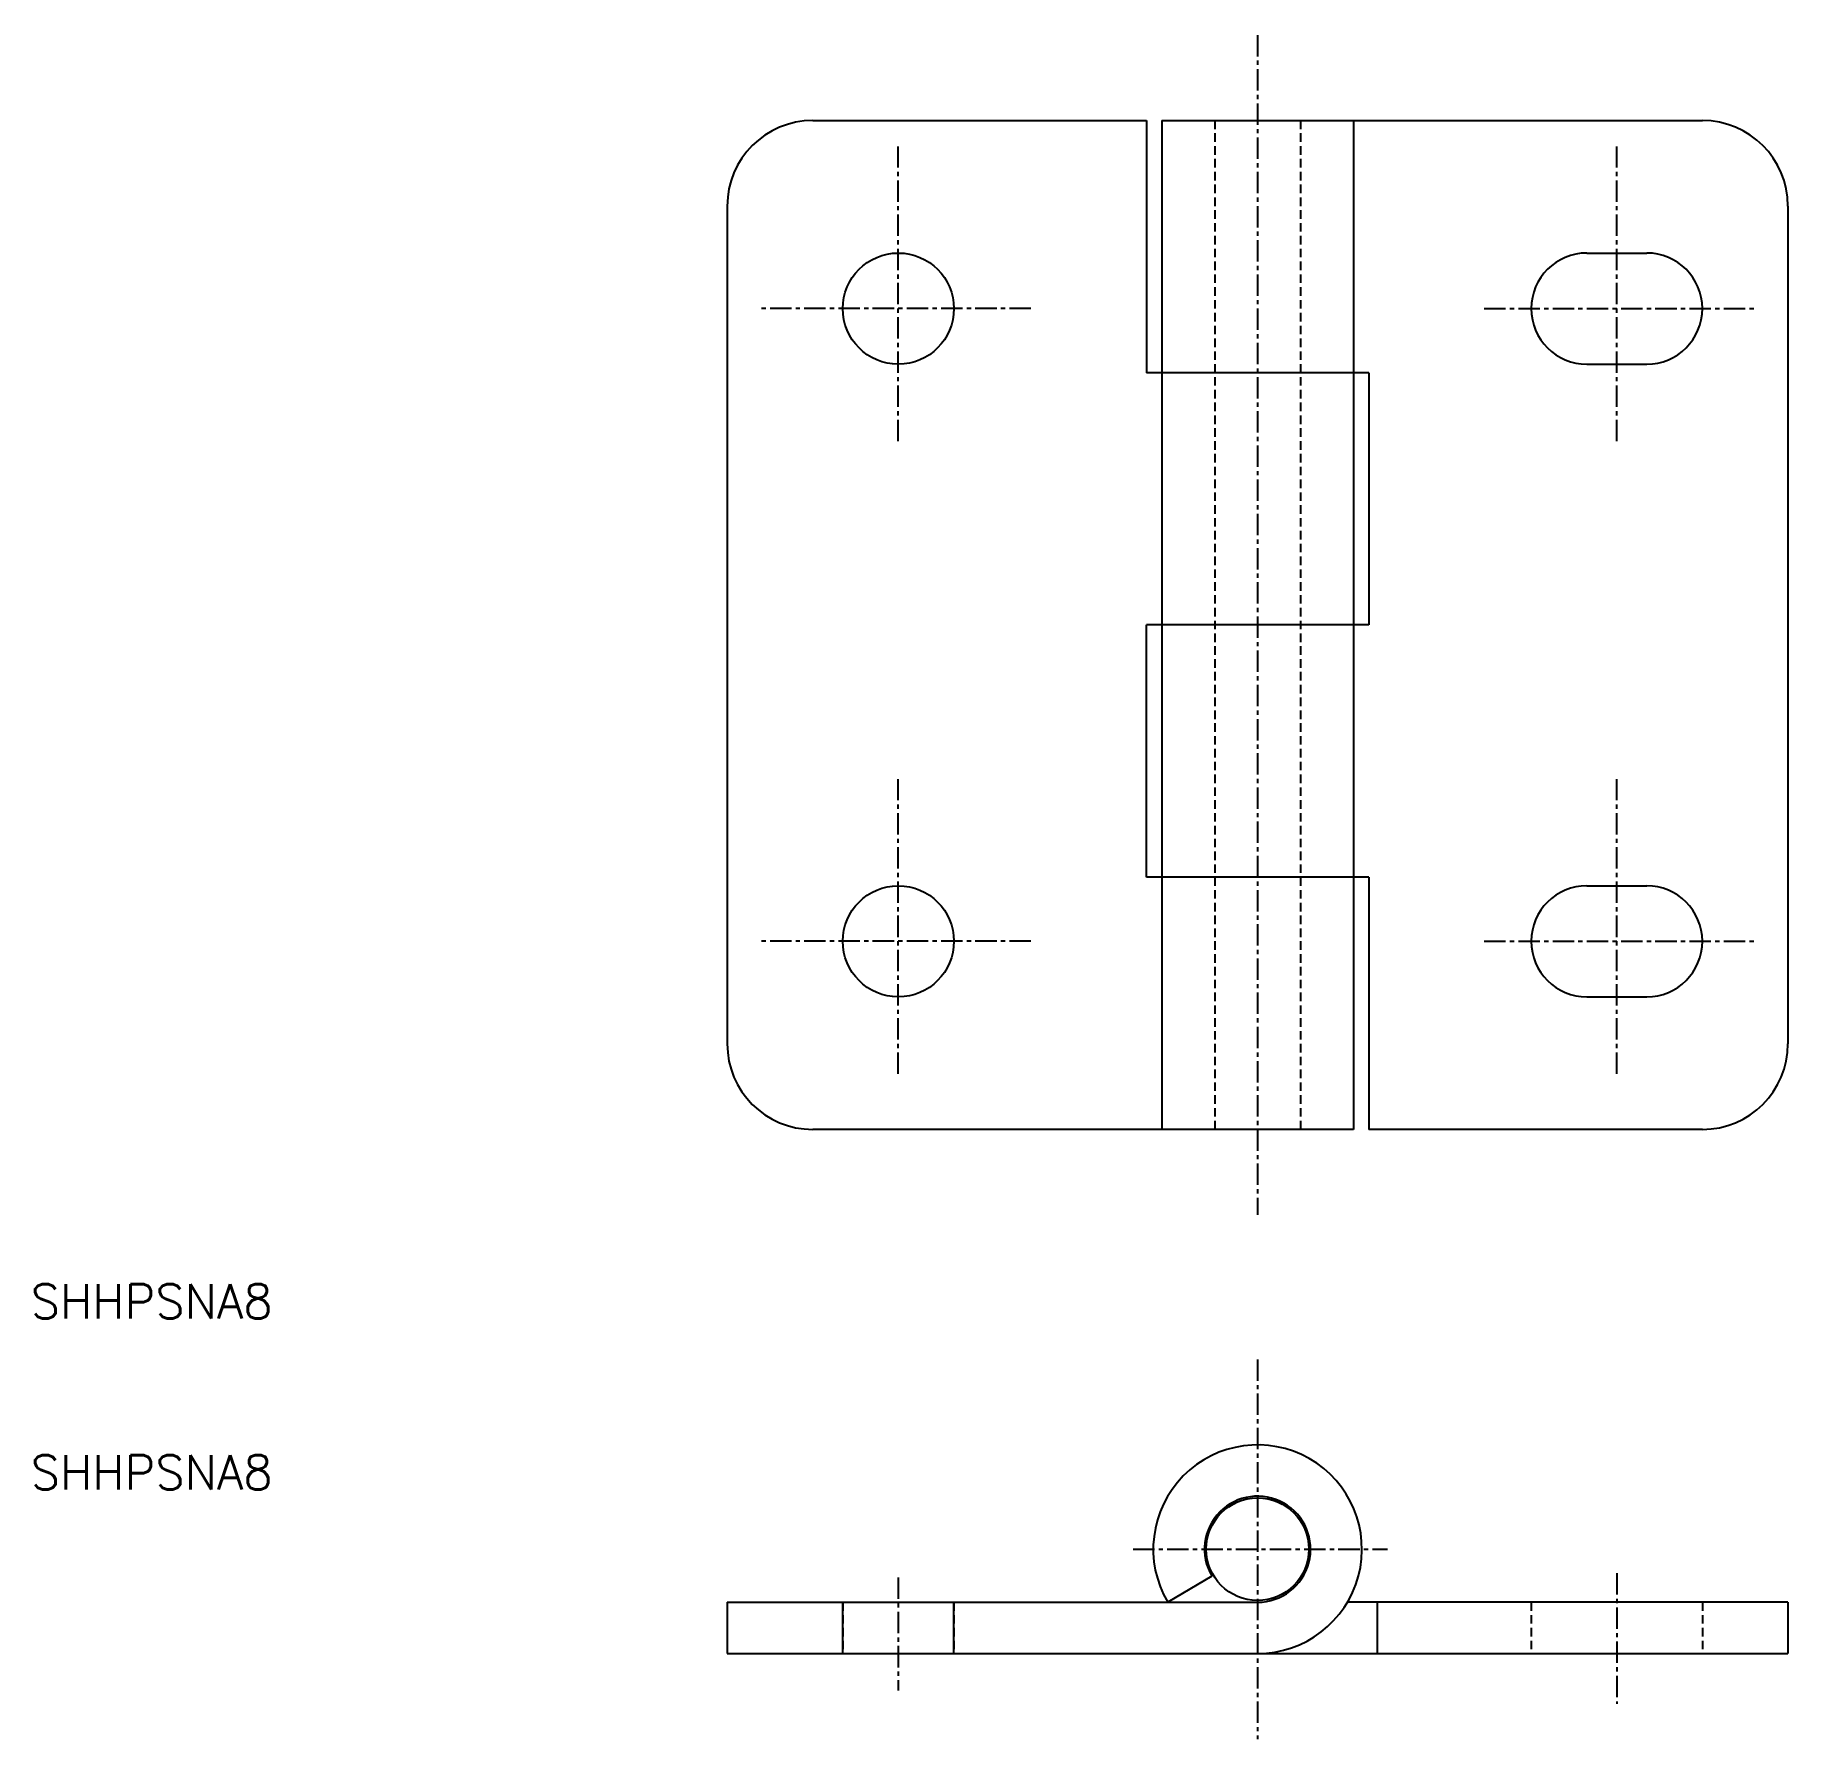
# Model space of a CAD drawing. Extents: x 10 to 113, y -5 to 95.
import ezdxf

# ---------------------------------------------------------------- set-up
doc = ezdxf.new("R2010")
doc.units = 0
doc.linetypes.add('CENTER', pattern=[2, 1.25, -0.25, 0.25, -0.25])
doc.linetypes.add('DASHED', pattern=[0.75, 0.5, -0.25])
doc.layers.get('0').update_dxf_attribs({"linetype": 'CONTINUOUS'})
doc.layers.add('CENTER', color=1, linetype='CENTER')
doc.styles.get("Standard").update_dxf_attribs({"font": 'txt.shx'})

msp = doc.modelspace()

# ---------------------------------------------------------------- linework, layer by layer
at = {"color": 7, "linetype": 'CONTINUOUS'}
for p, q in [((55.72, 90.05), (75.22, 90.05)), ((75.22, 90.05), (75.22, 75.3)), ((76.12, 90.05), (76.12, 31.05)), ((76.12, 90.05), (107.72, 90.05)), ((87.32, 90.05), (87.32, 31.05)), ((50.72, 85.05), (50.72, 36.05)), ((112.72, 85.05), (112.72, 36.05)), ((100.97, 82.3), (104.47, 82.3)), ((88.22, 75.3), (75.22, 75.3)), ((88.22, 75.3), (88.22, 60.55)), ((100.97, 75.8), (104.47, 75.8)), ((75.22, 45.8), (75.22, 60.55)), ((88.22, 60.55), (75.22, 60.55)), ((88.22, 45.8), (75.22, 45.8)), ((88.22, 45.8), (88.22, 31.05)), ((100.97, 45.3), (104.47, 45.3)), ((100.97, 38.8), (104.47, 38.8)), ((87.32, 31.05), (55.72, 31.05)), ((107.72, 31.05), (88.22, 31.05)), ((79.05, 4.93), (76.47, 3.4)), ((50.72, 3.4), (81.72, 3.4)), ((50.72, 3.4), (50.72, 0.4)), ((57.47, 0.4), (57.47, 3.4)), ((63.97, 0.4), (63.97, 3.4)), ((88.72, 3.4), (86.98, 3.4)), ((112.72, 3.4), (88.72, 3.4)), ((88.72, 3.4), (88.72, 0.4)), ((112.72, 3.4), (112.72, 0.4)), ((50.72, 0.4), (88.72, 0.4)), ((88.72, 0.4), (112.72, 0.4))]:
    msp.add_line(p, q, dxfattribs=at)
at = {"color": 3, "linetype": 'DASHED'}
for p, q in [((79.22, 90.05), (79.22, 31.05)), ((84.22, 90.05), (84.22, 31.05)), ((57.47, 3.4), (57.47, 0.4)), ((63.97, 3.4), (63.97, 0.4)), ((97.72, 3.4), (97.72, 0.4)), ((107.72, 3.4), (107.72, 0.4))]:
    msp.add_line(p, q, dxfattribs=at)
at = {"color": 7, "linetype": 'CONTINUOUS'}
for centre, radius in [((60.72, 79.05), 3.25), ((60.72, 42.05), 3.25), ((81.72, 6.5), 3)]:
    msp.add_circle(centre, radius, dxfattribs=at)
for centre, radius, start, end in [((55.72, 85.05), 5, 90, 180), ((107.72, 85.05), 5, 0, 90), ((100.97, 79.05), 3.25, 90, 270), ((104.47, 79.05), 3.25, 270, 90), ((100.97, 42.05), 3.25, 90, 270), ((104.47, 42.05), 3.25, 270, 90), ((55.72, 36.05), 5, 180, 270), ((107.72, 36.05), 5, 270, 0), ((81.72, 6.5), 6.1, 270, 210.5438), ((81.72, 6.5), 3.1, 270, 210.5438)]:
    msp.add_arc(centre, radius, start, end, dxfattribs=at)
at = {"layer": 'CENTER', "color": 1, "linetype": 'CENTER'}
for p, q in [((81.72, 95.05), (81.72, 26.05)), ((60.72, 71.3), (60.72, 88.53)), ((102.72, 71.3), (102.72, 88.53)), ((68.47, 79.05), (52.64, 79.05)), ((94.97, 79.05), (110.81, 79.05)), ((60.72, 34.3), (60.72, 51.53)), ((102.72, 34.3), (102.72, 51.53)), ((68.47, 42.05), (52.64, 42.05)), ((94.97, 42.05), (110.81, 42.05)), ((81.72, 17.6), (81.72, -4.6)), ((74.44, 6.5), (89.32, 6.5)), ((60.72, 4.84), (60.72, -1.77)), ((102.72, 5.1), (102.72, -2.54))]:
    msp.add_line(p, q, dxfattribs=at)

# ---------------------------------------------------------------- texts
at = {"color": 7, "linetype": 'CONTINUOUS'}
for p in [(10, 20), (10, 10)]:
    msp.add_text('SHHPSNA8', height=2, dxfattribs=at).set_placement(p)

doc.saveas('drawing.dxf')
